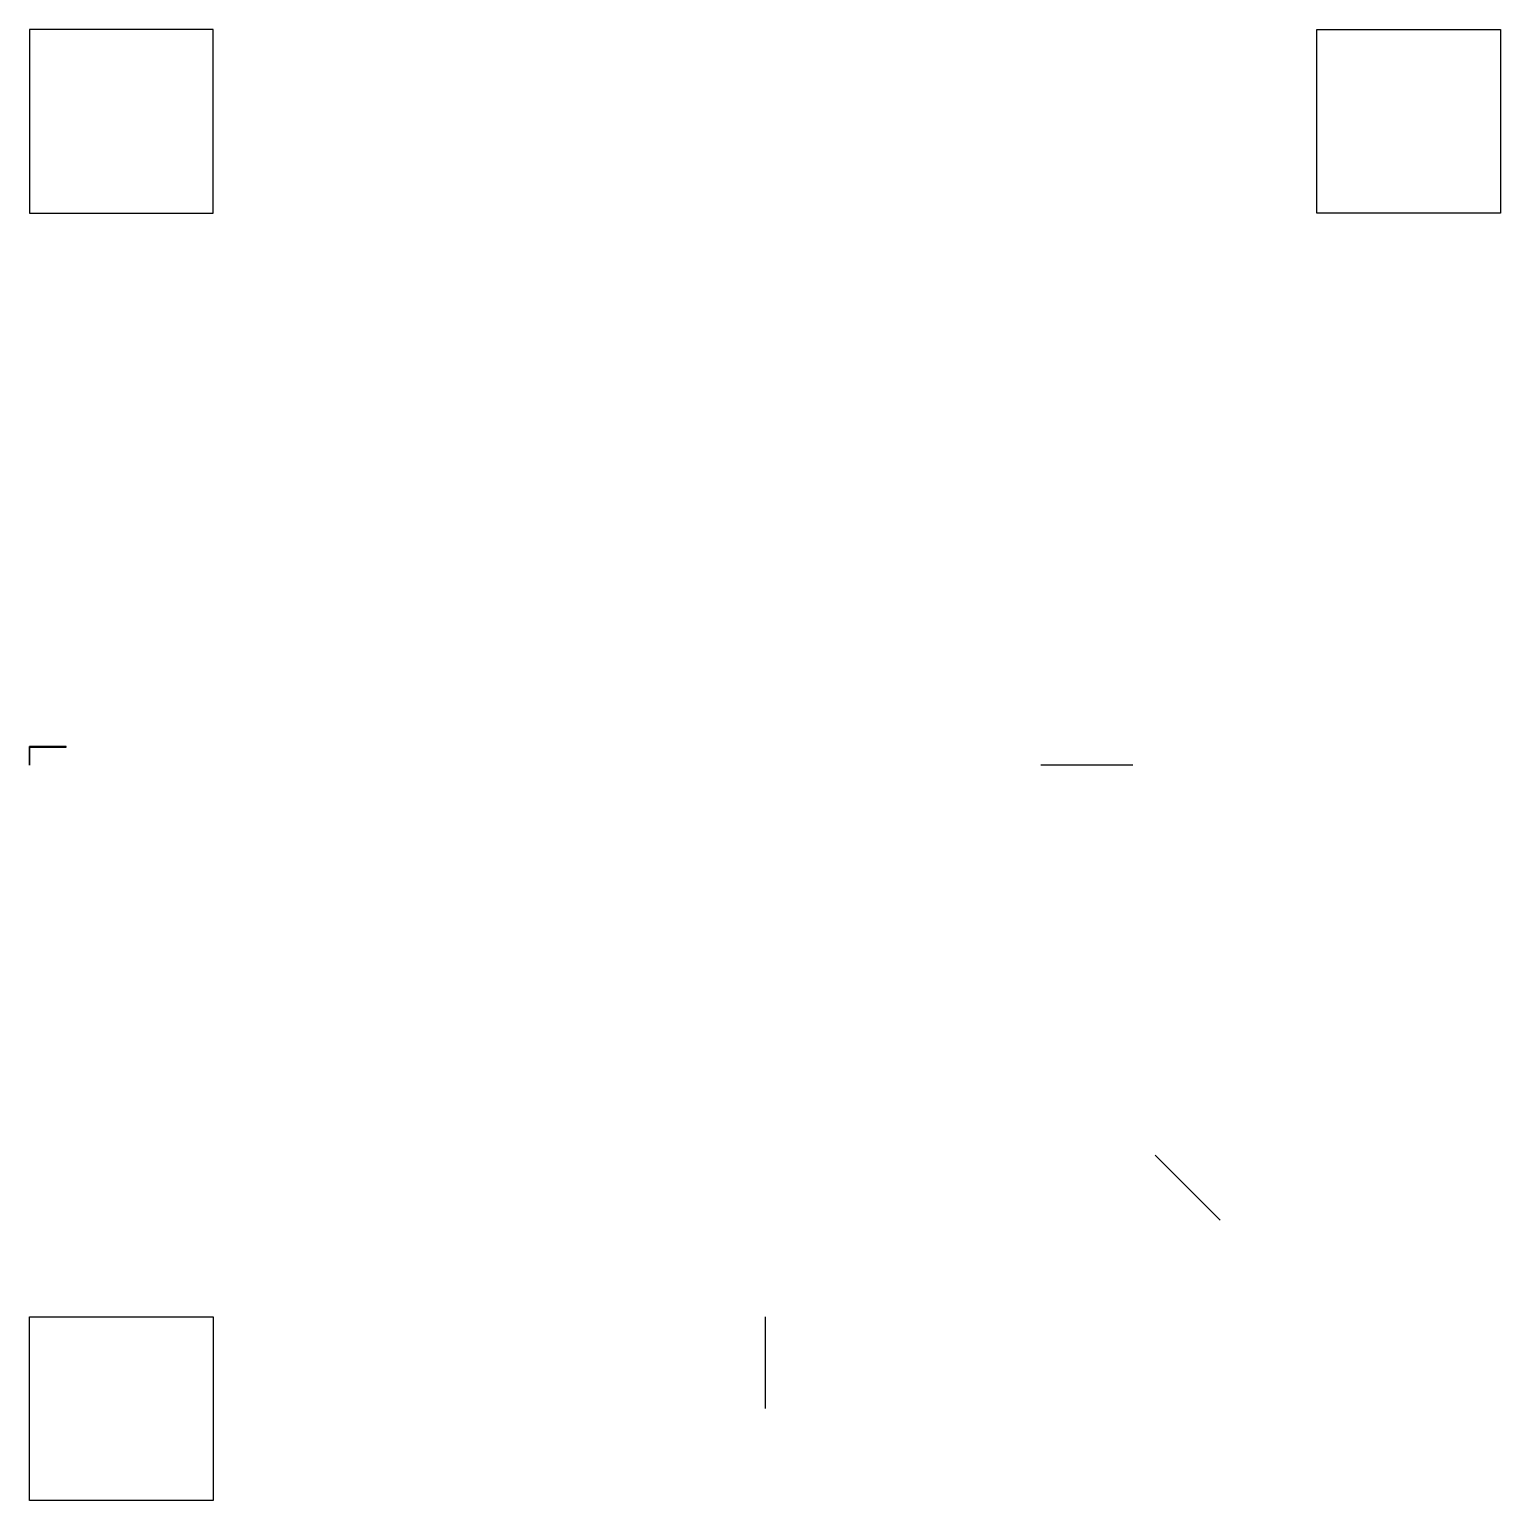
# Model space of a CAD drawing. Header units: inches. Extents: x 19.6 to 99.6, y 18.8 to 98.8.
import ezdxf

# ---------------------------------------------------------------- set-up
doc = ezdxf.new("R2010")
doc.units = ezdxf.units.IN
doc.header["$MEASUREMENT"] = 0

msp = doc.modelspace()

# ---------------------------------------------------------------- linework, layer by layer
for p, q in [((79.604, 58.846), (74.604, 58.846)), ((80.817, 37.633), (81.144, 37.306)), ((80.817, 37.633), (84.353, 34.098)), ((59.604, 28.846), (59.604, 23.846))]:
    msp.add_line(p, q)
at = {"extrusion": (1.22465e-16, 0, -1)}
for points in [[(-19.604, 98.846), (-19.604, 88.846), (-29.604, 88.846), (-29.604, 98.846)], [(-99.604, 98.846), (-99.604, 88.846), (-89.604, 88.846), (-89.604, 98.846)], [(-19.604, 18.846), (-19.604, 28.846), (-29.604, 28.846), (-29.604, 18.846)]]:
    msp.add_lwpolyline(points, close=True, dxfattribs=at)
for points in [[(19.604, 58.846), (19.604, 59.846), (19.604, 59.846), (19.604, 58.846)], [(19.604, 59.846), (19.604, 59.821), (21.604, 59.821), (21.604, 59.846)]]:
    msp.add_lwpolyline(points, close=True)

doc.saveas('drawing.dxf')
